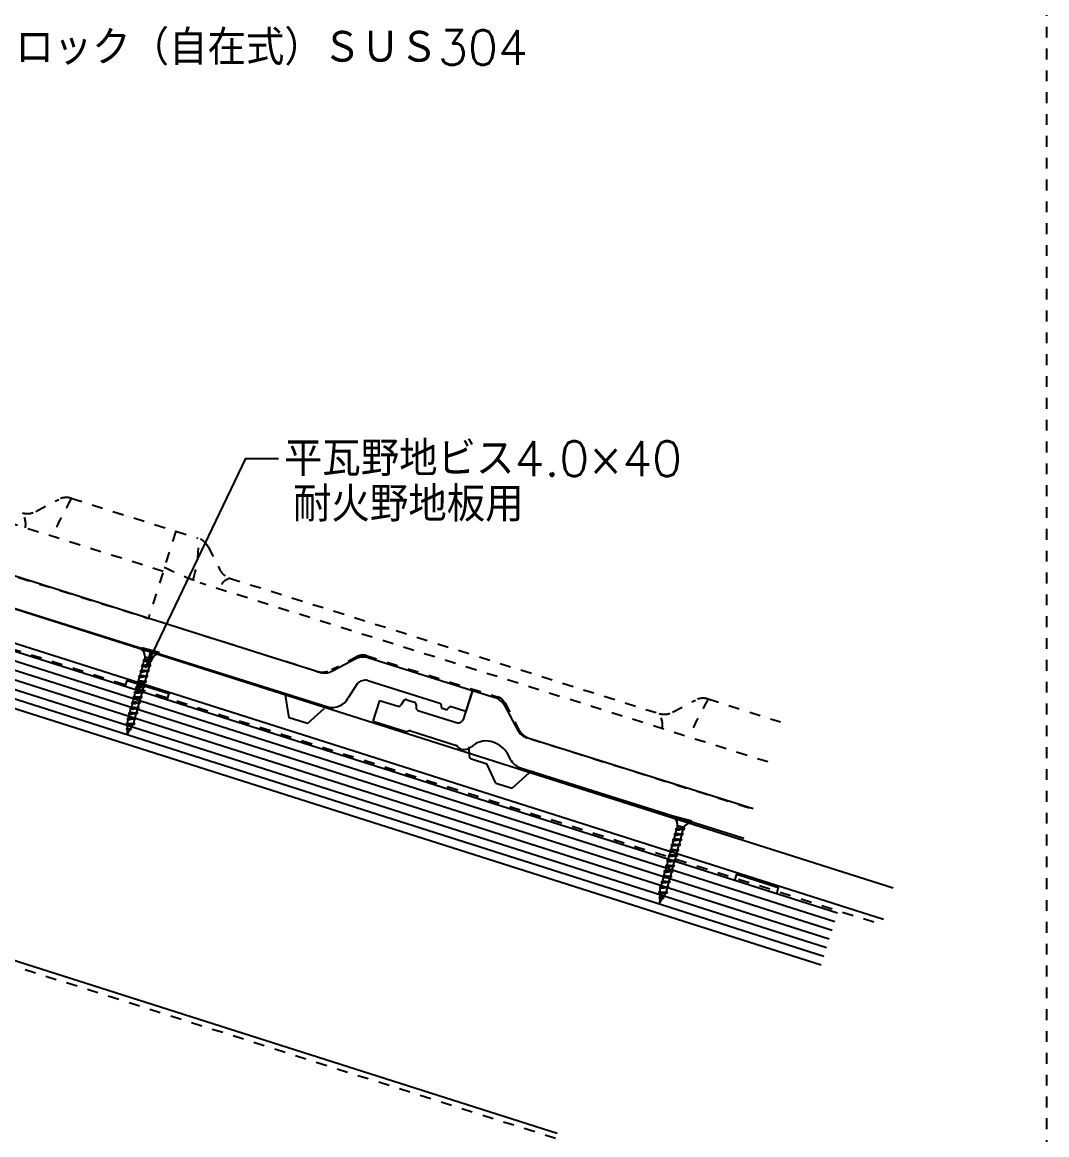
# Model space of a CAD drawing. Extents: x -1727 to 4652, y -2317 to 2357.
# Drawn here: x 3986 to 4455, y 271 to 781 of the extents above; entities that cross this region are included whole.
import ezdxf

# ---------------------------------------------------------------- set-up
doc = ezdxf.new("R2010")
doc.units = 0
doc.header["$LTSCALE"] = 5
doc.linetypes.add('DOT', pattern=[2, 1, -1])
for name, color, linetype in [('0-1', 7, 'CONTINUOUS'), ('0-2', 7, 'CONTINUOUS'), ('0-3', 7, 'CONTINUOUS'), ('0-4', 7, 'CONTINUOUS'), ('0-A', 7, 'CONTINUOUS')]:
    doc.layers.add(name, color=color, linetype=linetype)
doc.styles.get("Standard").update_dxf_attribs({"font": 'txt.shx', "bigfont": 'extfont.shx'})

msp = doc.modelspace()

# ---------------------------------------------------------------- linework, layer by layer
at = {"layer": '0-1', "color": 3, "linetype": 'CONTINUOUS'}
for p, q in [((3754.7629, 584.1165), (4384.701, 384.0015)), ((3750.2214, 569.8206), (4380.1595, 369.7055))]:
    msp.add_line(p, q, dxfattribs=at)
at = {"layer": '0-1', "color": 7, "linetype": 'DOT'}
msp.add_line((3722.8413, 575.438), (4379.3981, 367.2622), dxfattribs=at)
at = {"layer": '0-1', "color": 4, "linetype": 'CONTINUOUS'}
for p, q in [((4040.3662, 493.9696), (4040.1801, 493.2912)), ((4040.1801, 493.2912), (4048.2245, 491.0848)), ((4048.4106, 491.7633), (4040.3662, 493.9696)), ((4041.9537, 489.7269), (4041.5686, 488.3227)), ((4044.8807, 488.9241), (4041.9537, 489.7269)), ((4048.2245, 491.0848), (4048.4106, 491.7633)), ((4040.3247, 483.4943), (4040.7989, 485.223)), ((4044.5659, 485.8184), (4040.3568, 485.6702)), ((4040.7989, 485.223), (4040.3568, 485.6702)), ((4040.9893, 485.9173), (4041.4634, 487.646)), ((4045.2305, 488.2414), (4041.0214, 488.0932)), ((4041.4634, 487.646), (4041.0214, 488.0932)), ((4043.4593, 483.8427), (4043.9163, 485.509)), ((4044.1239, 486.2657), (4044.5809, 487.932)), ((4044.1239, 486.2657), (4044.5659, 485.8184)), ((4044.7885, 488.6887), (4045.2305, 488.2414)), ((4044.8807, 488.9241), (4044.8101, 488.6668)), ((4038.9956, 478.6483), (4039.4697, 480.3769)), ((4043.2368, 480.9724), (4039.0277, 480.8242)), ((4039.4697, 480.3769), (4039.0277, 480.8242)), ((4039.6602, 481.0713), (4040.1343, 482.7999)), ((4043.9014, 483.3954), (4039.6922, 483.2472)), ((4040.1343, 482.7999), (4039.6922, 483.2472)), ((4042.1302, 478.9966), (4042.5872, 480.6629)), ((4042.7948, 481.4197), (4043.2518, 483.0859)), ((4042.7948, 481.4197), (4043.2368, 480.9724)), ((4043.4593, 483.8427), (4043.9014, 483.3954)), ((4037.6665, 473.8023), (4038.1406, 475.5309)), ((4041.9076, 476.1264), (4037.6985, 475.9782)), ((4038.1406, 475.5309), (4037.6985, 475.9782)), ((4038.331, 476.2253), (4038.8051, 477.9539)), ((4042.5722, 478.5494), (4038.3631, 478.4012)), ((4038.8051, 477.9539), (4038.3631, 478.4012)), ((4040.801, 474.1506), (4041.2581, 475.8169)), ((4040.801, 474.1506), (4041.2431, 473.7033)), ((4041.4656, 476.5736), (4041.9226, 478.2399)), ((4041.4656, 476.5736), (4041.9076, 476.1264)), ((4042.1302, 478.9966), (4042.5722, 478.5494)), ((4039.9139, 468.8573), (4035.7048, 468.7091)), ((4036.3373, 468.9562), (4036.8114, 470.6849)), ((4040.5785, 471.2803), (4036.3694, 471.1321)), ((4036.8114, 470.6849), (4036.3694, 471.1321)), ((4037.0019, 471.3793), (4037.476, 473.1079)), ((4041.2431, 473.7033), (4037.034, 473.5551)), ((4037.476, 473.1079), (4037.034, 473.5551)), ((4039.4719, 469.3046), (4039.9289, 470.9709)), ((4039.4719, 469.3046), (4039.9139, 468.8573)), ((4040.1365, 471.7276), (4040.5935, 473.3939)), ((4040.1365, 471.7276), (4040.5785, 471.2803)), ((4038.5848, 464.0113), (4034.3757, 463.8631)), ((4034.8177, 463.4158), (4034.3757, 463.8631)), ((4035.0082, 464.1102), (4035.4823, 465.8388)), ((4039.2494, 466.4343), (4035.0403, 466.2861)), ((4035.4823, 465.8388), (4035.0403, 466.2861)), ((4035.6727, 466.5332), (4036.1469, 468.2618)), ((4036.1469, 468.2618), (4035.7048, 468.7091)), ((4038.1428, 464.4586), (4038.5998, 466.1248)), ((4038.1428, 464.4586), (4038.5848, 464.0113)), ((4038.8073, 466.8816), (4039.2643, 468.5478)), ((4038.8073, 466.8816), (4039.2494, 466.4343)), ((4037.2556, 459.1653), (4033.2442, 459.0749)), ((4033.9539, 458.5955), (4033.2442, 459.0749)), ((4037.9202, 461.5883), (4033.7111, 461.4401)), ((4034.1531, 460.9928), (4033.7111, 461.4401)), ((4033.9712, 459.336), (4033.9966, 460.422)), ((4033.9966, 460.422), (4034.1531, 460.9928)), ((4034.3436, 461.6872), (4034.8177, 463.4158)), ((4035.2838, 456.9082), (4036.3775, 458.8541)), ((4036.8136, 459.6125), (4037.2706, 461.2788)), ((4036.8136, 459.6125), (4037.2556, 459.1653)), ((4037.4782, 462.0355), (4037.9352, 463.7018)), ((4037.4782, 462.0355), (4037.9202, 461.5883)), ((4035.6112, 456.677), (4033.3607, 456.668)), ((4033.9086, 456.4286), (4033.3607, 456.668)), ((4033.8552, 454.3663), (4035.026, 456.4495)), ((4033.8552, 454.3663), (4033.9034, 456.4309)), ((4033.9136, 456.8665), (4033.9553, 458.6006)), ((4284.3104, 416.7391), (4284.1243, 416.0606)), ((4284.1243, 416.0606), (4292.1687, 413.8542)), ((4292.3548, 414.5327), (4284.3104, 416.7391)), ((4292.1687, 413.8542), (4292.3548, 414.5327)), ((4284.2689, 406.2638), (4284.743, 407.9924)), ((4288.5101, 408.5878), (4284.301, 408.4396)), ((4284.743, 407.9924), (4284.301, 408.4396)), ((4284.9335, 408.6868), (4285.4076, 410.4154)), ((4289.1747, 411.0109), (4284.9656, 410.8627)), ((4285.4076, 410.4154), (4284.9656, 410.8627)), ((4285.8979, 412.4963), (4285.5127, 411.0921)), ((4288.8249, 411.6935), (4285.8979, 412.4963)), ((4287.4035, 406.6121), (4287.8605, 408.2784)), ((4288.0681, 409.0351), (4288.5251, 410.7014)), ((4288.0681, 409.0351), (4288.5101, 408.5878)), ((4288.7326, 411.4581), (4289.1747, 411.0109)), ((4288.8249, 411.6935), (4288.7543, 411.4362)), ((4282.9398, 401.4177), (4283.4139, 403.1463)), ((4287.1809, 403.7418), (4282.9718, 403.5936)), ((4283.4139, 403.1463), (4282.9718, 403.5936)), ((4283.6043, 403.8407), (4284.0784, 405.5694)), ((4287.8455, 406.1648), (4283.6364, 406.0166)), ((4284.0784, 405.5694), (4283.6364, 406.0166)), ((4286.0743, 401.7661), (4286.5314, 403.4323)), ((4286.7389, 404.1891), (4287.1959, 405.8554)), ((4286.7389, 404.1891), (4287.1809, 403.7418)), ((4287.4035, 406.6121), (4287.8455, 406.1648)), ((4281.6106, 396.5717), (4282.0847, 398.3003)), ((4285.8518, 398.8958), (4281.6427, 398.7476)), ((4282.0847, 398.3003), (4281.6427, 398.7476)), ((4282.2752, 398.9947), (4282.7493, 400.7233)), ((4286.5164, 401.3188), (4282.3073, 401.1706)), ((4282.7493, 400.7233), (4282.3073, 401.1706)), ((4284.7452, 396.92), (4285.2022, 398.5863)), ((4285.4098, 399.343), (4285.8668, 401.0093)), ((4285.4098, 399.343), (4285.8518, 398.8958)), ((4286.0743, 401.7661), (4286.5164, 401.3188)), ((4280.2815, 391.7257), (4280.7556, 393.4543)), ((4284.5227, 394.0497), (4280.3136, 393.9016)), ((4280.7556, 393.4543), (4280.3136, 393.9016)), ((4280.946, 394.1487), (4281.4202, 395.8773)), ((4285.1872, 396.4728), (4280.9781, 396.3246)), ((4281.4202, 395.8773), (4280.9781, 396.3246)), ((4283.4161, 392.074), (4283.8731, 393.7403)), ((4284.0806, 394.497), (4284.5376, 396.1633)), ((4284.0806, 394.497), (4284.5227, 394.0497)), ((4284.7452, 396.92), (4285.1872, 396.4728)), ((4278.9523, 386.8796), (4279.4264, 388.6082)), ((4283.1935, 389.2037), (4278.9844, 389.0555)), ((4279.4264, 388.6082), (4278.9844, 389.0555)), ((4279.6169, 389.3026), (4280.091, 391.0313)), ((4283.8581, 391.6267), (4279.649, 391.4785)), ((4280.091, 391.0313), (4279.649, 391.4785)), ((4282.0869, 387.228), (4282.5439, 388.8943)), ((4282.7515, 389.651), (4283.2085, 391.3173)), ((4282.7515, 389.651), (4283.1935, 389.2037)), ((4283.4161, 392.074), (4283.8581, 391.6267)), ((4281.8644, 384.3577), (4277.6553, 384.2095)), ((4278.0973, 383.7622), (4277.6553, 384.2095)), ((4277.9154, 382.1054), (4277.9407, 383.1914)), ((4277.9407, 383.1914), (4278.0973, 383.7622)), ((4278.2878, 384.4566), (4278.7619, 386.1852)), ((4282.529, 386.7807), (4278.3198, 386.6325)), ((4278.7619, 386.1852), (4278.3198, 386.6325)), ((4280.7578, 382.3819), (4281.2148, 384.0482)), ((4280.7578, 382.3819), (4281.1998, 381.9347)), ((4281.4223, 384.805), (4281.8794, 386.4712)), ((4281.4223, 384.805), (4281.8644, 384.3577)), ((4282.0869, 387.228), (4282.529, 386.7807)), ((4281.1998, 381.9347), (4277.1884, 381.8443)), ((4277.8981, 381.3649), (4277.1884, 381.8443)), ((4279.5554, 379.4464), (4277.3049, 379.4375)), ((4277.8527, 379.1981), (4277.3049, 379.4375)), ((4277.7993, 377.1357), (4278.9702, 379.2189)), ((4277.7993, 377.1357), (4277.8475, 379.2003)), ((4277.8577, 379.6359), (4277.8994, 381.37)), ((4279.228, 379.6776), (4280.3217, 381.6235))]:
    msp.add_line(p, q, dxfattribs=at)
at = {"layer": '0-1', "color": 7, "linetype": 'CONTINUOUS'}
for points in [[(4051.9171, 470.1412), (4032.8574, 476.2013), (4033.7664, 479.0603), (4052.8262, 473.0002), (4051.9171, 470.1412)], [(4331.1327, 381.3287), (4312.0729, 387.3888), (4312.9819, 390.2477), (4332.0417, 384.1877), (4331.1327, 381.3287)]]:
    msp.add_lwpolyline(points, close=True, dxfattribs=at)
at = {"layer": '0-1', "color": 4, "linetype": 'CONTINUOUS'}
for centre, radius, start, end in [((4038.1905, 490.0778), 3.7795, 354.673, 418.2365), ((4048.2963, 487.306), 3.7795, 91.0883, 154.6518), ((4041.3059, 484.174), 1.7719, 98.4296, 122.389), ((4041.0604, 485.1567), 0.2698, 102.8219, 165.7786), ((4040.9784, 506.6669), 21.2472, 270.0596, 273.7772), ((4041.9705, 486.597), 1.7719, 98.4296, 122.389), ((4042.4706, 465.8209), 20.1563, 89.8681, 94.0525), ((4041.7249, 487.5797), 0.2698, 102.8219, 165.7786), ((4041.6429, 509.0899), 21.2472, 270.0596, 273.7772), ((4043.1352, 468.2439), 20.1563, 89.8681, 94.0525), ((4043.6213, 466.8663), 18.641, 89.2713, 93.8242), ((4042.4473, 500.0768), 14.0999, 270.2834, 275.7475), ((4044.2859, 469.2893), 18.641, 89.2713, 93.8242), ((4043.1119, 502.4998), 14.0999, 270.2834, 275.7475), ((4043.8333, 486.5197), 1.0142, 271.419, 316.2504), ((4043.8097, 486.3776), 0.3335, 278.5545, 340.3969), ((4044.4979, 488.9428), 1.0142, 271.419, 316.2504), ((4044.4743, 488.8006), 0.3335, 278.5545, 340.3969), ((4039.9768, 479.328), 1.7719, 98.4296, 122.389), ((4039.7312, 480.3106), 0.2698, 102.8219, 165.7786), ((4039.6492, 501.8209), 21.2472, 270.0596, 273.7772), ((4040.6414, 481.751), 1.7719, 98.4296, 122.389), ((4041.1415, 460.9748), 20.1563, 89.8681, 94.0525), ((4040.3958, 482.7337), 0.2698, 102.8219, 165.7786), ((4040.3138, 504.2439), 21.2472, 270.0596, 273.7772), ((4041.8061, 463.3978), 20.1563, 89.8681, 94.0525), ((4042.2922, 462.0203), 18.641, 89.2713, 93.8242), ((4041.1182, 495.2308), 14.0999, 270.2834, 275.7475), ((4042.9568, 464.4433), 18.641, 89.2713, 93.8242), ((4041.7827, 497.6538), 14.0999, 270.2834, 275.7475), ((4042.5042, 481.6737), 1.0142, 271.419, 316.2504), ((4042.4806, 481.5316), 0.3335, 278.5545, 340.3969), ((4043.1687, 484.0967), 1.0142, 271.419, 316.2504), ((4043.1451, 483.9546), 0.3335, 278.5545, 340.3969), ((4038.6477, 474.4819), 1.7719, 98.4296, 122.389), ((4038.4021, 475.4646), 0.2698, 102.8219, 165.7786), ((4038.3201, 496.9749), 21.2472, 270.0596, 273.7772), ((4039.3122, 476.905), 1.7719, 98.4296, 122.389), ((4039.8124, 456.1288), 20.1563, 89.8681, 94.0525), ((4039.0666, 477.8876), 0.2698, 102.8219, 165.7786), ((4038.9847, 499.3979), 21.2472, 270.0596, 273.7772), ((4040.4769, 458.5518), 20.1563, 89.8681, 94.0525), ((4039.1244, 487.9617), 14.0999, 270.2834, 275.7475), ((4040.9631, 457.1743), 18.641, 89.2713, 93.8242), ((4039.789, 490.3847), 14.0999, 270.2834, 275.7475), ((4041.6276, 459.5973), 18.641, 89.2713, 93.8242), ((4040.4536, 492.8078), 14.0999, 270.2834, 275.7475), ((4040.4869, 474.2625), 0.3335, 278.5545, 340.3969), ((4041.175, 476.8277), 1.0142, 271.419, 316.2504), ((4041.1514, 476.6855), 0.3335, 278.5545, 340.3969), ((4041.8396, 479.2507), 1.0142, 271.419, 316.2504), ((4041.816, 479.1085), 0.3335, 278.5545, 340.3969), ((4036.6539, 467.2129), 1.7719, 98.4296, 122.389), ((4037.3185, 469.6359), 1.7719, 98.4296, 122.389), ((4037.8186, 448.8598), 20.1563, 89.8681, 94.0525), ((4037.0729, 470.6186), 0.2698, 102.8219, 165.7786), ((4036.9909, 492.1288), 21.2472, 270.0596, 273.7772), ((4037.9831, 472.0589), 1.7719, 98.4296, 122.389), ((4038.4832, 451.2828), 20.1563, 89.8681, 94.0525), ((4037.7375, 473.0416), 0.2698, 102.8219, 165.7786), ((4037.6555, 494.5518), 21.2472, 270.0596, 273.7772), ((4039.1478, 453.7058), 20.1563, 89.8681, 94.0525), ((4037.7953, 483.1157), 14.0999, 270.2834, 275.7475), ((4039.6339, 452.3282), 18.641, 89.2713, 93.8242), ((4038.4599, 485.5387), 14.0999, 270.2834, 275.7475), ((4040.2985, 454.7513), 18.641, 89.2713, 93.8242), ((4039.1813, 469.5586), 1.0142, 271.419, 316.2504), ((4039.1577, 469.4165), 0.3335, 278.5545, 340.3969), ((4039.8459, 471.9816), 1.0142, 271.419, 316.2504), ((4039.8223, 471.8395), 0.3335, 278.5545, 340.3969), ((4040.5105, 474.4047), 1.0142, 271.419, 316.2504), ((4035.3248, 462.3669), 1.7719, 98.4296, 122.389), ((4035.9894, 464.7899), 1.7719, 98.4296, 122.389), ((4036.4895, 444.0137), 20.1563, 89.8681, 94.0525), ((4035.7438, 465.7726), 0.2698, 102.8219, 165.7786), ((4035.6618, 487.2828), 21.2472, 270.0596, 273.7772), ((4037.1541, 446.4367), 20.1563, 89.8681, 94.0525), ((4036.4084, 468.1956), 0.2698, 102.8219, 165.7786), ((4036.3264, 489.7058), 21.2472, 270.0596, 273.7772), ((4036.4662, 478.2697), 14.0999, 270.2834, 275.7475), ((4038.3048, 447.4822), 18.641, 89.2713, 93.8242), ((4037.1307, 480.6927), 14.0999, 270.2834, 275.7475), ((4038.9694, 449.9052), 18.641, 89.2713, 93.8242), ((4037.8522, 464.7126), 1.0142, 271.419, 316.2504), ((4037.8286, 464.5704), 0.3335, 278.5545, 340.3969), ((4038.5167, 467.1356), 1.0142, 271.419, 316.2504), ((4038.4931, 466.9935), 0.3335, 278.5545, 340.3969), ((4034.1883, 457.5887), 1.7607, 97.0428, 122.4271), ((4034.6602, 459.9439), 1.7719, 98.4296, 122.389), ((4034.2154, 458.5292), 0.2698, 103.8304, 165.7786), ((4034.6959, 470.0647), 10.7529, 266.1421, 272.7229), ((4029.3059, 684.5396), 225.8005, 271.2295, 271.4622), ((4034.4146, 460.9265), 0.2698, 102.8219, 165.7786), ((4034.3327, 482.4368), 21.2472, 270.0596, 273.7772), ((4035.8249, 441.5907), 20.1563, 89.8681, 94.0525), ((4035.0792, 463.3495), 0.2698, 102.8219, 165.7786), ((4034.9972, 484.8598), 21.2472, 270.0596, 273.7772), ((4036.3111, 440.2132), 18.641, 89.2713, 93.8242), ((4035.137, 473.4236), 14.0999, 270.2834, 275.7475), ((4036.9756, 442.6362), 18.641, 89.2713, 93.8242), ((4035.8016, 475.8466), 14.0999, 270.2834, 275.7475), ((4037.6402, 445.0592), 18.641, 89.2713, 93.8242), ((4036.523, 459.8666), 1.0142, 271.419, 316.2504), ((4036.4994, 459.7244), 0.3335, 278.5545, 340.3969), ((4037.1876, 462.2896), 1.0142, 271.419, 316.2504), ((4037.164, 462.1474), 0.3335, 278.5545, 340.3969), ((4034.1175, 455.4292), 1.4517, 98.0744, 121.4175), ((4034.2395, 455.1017), 1.3709, 82.0424, 104.2136), ((4034.4165, 453.4375), 3.4656, 87.9216, 98.3444), ((4034.8105, 461.448), 5.0032, 265.6303, 272.4694), ((4034.7539, 473.0347), 16.1352, 269.2481, 272.6954), ((4034.7552, 458.0129), 1.5866, 279.8293, 302.652), ((4114.4698, 489.1382), 85.2785, 202.1994, 202.374), ((4282.1347, 412.8472), 3.7795, 354.673, 418.2365), ((4292.2405, 410.0754), 3.7795, 91.0883, 154.6518), ((4285.2501, 406.9434), 1.7719, 98.4296, 122.389), ((4285.0045, 407.9261), 0.2698, 102.8219, 165.7786), ((4284.9225, 429.4363), 21.2472, 270.0596, 273.7772), ((4285.9147, 409.3664), 1.7719, 98.4296, 122.389), ((4286.4148, 388.5903), 20.1563, 89.8681, 94.0525), ((4285.6691, 410.3491), 0.2698, 102.8219, 165.7786), ((4285.5871, 431.8594), 21.2472, 270.0596, 273.7772), ((4287.0794, 391.0133), 20.1563, 89.8681, 94.0525), ((4287.5655, 389.6357), 18.641, 89.2713, 93.8242), ((4286.3915, 422.8462), 14.0999, 270.2834, 275.7475), ((4288.2301, 392.0588), 18.641, 89.2713, 93.8242), ((4287.056, 425.2692), 14.0999, 270.2834, 275.7475), ((4287.7775, 409.2892), 1.0142, 271.419, 316.2504), ((4287.7539, 409.147), 0.3335, 278.5545, 340.3969), ((4288.442, 411.7122), 1.0142, 271.419, 316.2504), ((4288.4184, 411.57), 0.3335, 278.5545, 340.3969), ((4283.921, 402.0974), 1.7719, 98.4296, 122.389), ((4283.6754, 403.0801), 0.2698, 102.8219, 165.7786), ((4283.5934, 424.5903), 21.2472, 270.0596, 273.7772), ((4284.5855, 404.5204), 1.7719, 98.4296, 122.389), ((4285.0857, 383.7442), 20.1563, 89.8681, 94.0525), ((4284.3399, 405.5031), 0.2698, 102.8219, 165.7786), ((4284.258, 427.0133), 21.2472, 270.0596, 273.7772), ((4285.7502, 386.1673), 20.1563, 89.8681, 94.0525), ((4286.2364, 384.7897), 18.641, 89.2713, 93.8242), ((4285.0623, 418.0002), 14.0999, 270.2834, 275.7475), ((4286.9009, 387.2127), 18.641, 89.2713, 93.8242), ((4285.7269, 420.4232), 14.0999, 270.2834, 275.7475), ((4286.4483, 404.4431), 1.0142, 271.419, 316.2504), ((4286.4247, 404.301), 0.3335, 278.5545, 340.3969), ((4287.1129, 406.8661), 1.0142, 271.419, 316.2504), ((4287.0893, 406.724), 0.3335, 278.5545, 340.3969), ((4282.5918, 397.2514), 1.7719, 98.4296, 122.389), ((4282.3462, 398.234), 0.2698, 102.8219, 165.7786), ((4282.2643, 419.7443), 21.2472, 270.0596, 273.7772), ((4283.2564, 399.6744), 1.7719, 98.4296, 122.389), ((4283.7565, 378.8982), 20.1563, 89.8681, 94.0525), ((4283.0108, 400.6571), 0.2698, 102.8219, 165.7786), ((4282.9288, 422.1673), 21.2472, 270.0596, 273.7772), ((4284.4211, 381.3212), 20.1563, 89.8681, 94.0525), ((4284.9072, 379.9437), 18.641, 89.2713, 93.8242), ((4283.7332, 413.1542), 14.0999, 270.2834, 275.7475), ((4285.5718, 382.3667), 18.641, 89.2713, 93.8242), ((4284.3977, 415.5772), 14.0999, 270.2834, 275.7475), ((4285.1192, 399.5971), 1.0142, 271.419, 316.2504), ((4285.0956, 399.4549), 0.3335, 278.5545, 340.3969), ((4285.7838, 402.0201), 1.0142, 271.419, 316.2504), ((4285.7602, 401.878), 0.3335, 278.5545, 340.3969), ((4281.2627, 392.4053), 1.7719, 98.4296, 122.389), ((4281.0171, 393.388), 0.2698, 102.8219, 165.7786), ((4280.9351, 414.8983), 21.2472, 270.0596, 273.7772), ((4281.9273, 394.8283), 1.7719, 98.4296, 122.389), ((4282.4274, 374.0522), 20.1563, 89.8681, 94.0525), ((4281.6817, 395.811), 0.2698, 102.8219, 165.7786), ((4281.5997, 417.3213), 21.2472, 270.0596, 273.7772), ((4283.092, 376.4752), 20.1563, 89.8681, 94.0525), ((4283.5781, 375.0977), 18.641, 89.2713, 93.8242), ((4282.404, 408.3081), 14.0999, 270.2834, 275.7475), ((4284.2427, 377.5207), 18.641, 89.2713, 93.8242), ((4283.0686, 410.7311), 14.0999, 270.2834, 275.7475), ((4283.79, 394.7511), 1.0142, 271.419, 316.2504), ((4283.7664, 394.6089), 0.3335, 278.5545, 340.3969), ((4284.4546, 397.1741), 1.0142, 271.419, 316.2504), ((4284.431, 397.0319), 0.3335, 278.5545, 340.3969), ((4279.9335, 387.5593), 1.7719, 98.4296, 122.389), ((4279.6879, 388.542), 0.2698, 102.8219, 165.7786), ((4279.606, 410.0522), 21.2472, 270.0596, 273.7772), ((4280.5981, 389.9823), 1.7719, 98.4296, 122.389), ((4281.0982, 369.2062), 20.1563, 89.8681, 94.0525), ((4280.3525, 390.965), 0.2698, 102.8219, 165.7786), ((4280.2705, 412.4752), 21.2472, 270.0596, 273.7772), ((4281.7628, 371.6292), 20.1563, 89.8681, 94.0525), ((4282.2489, 370.2516), 18.641, 89.2713, 93.8242), ((4281.0749, 403.4621), 14.0999, 270.2834, 275.7475), ((4282.9135, 372.6746), 18.641, 89.2713, 93.8242), ((4281.7395, 405.8851), 14.0999, 270.2834, 275.7475), ((4282.4609, 389.905), 1.0142, 271.419, 316.2504), ((4282.4373, 389.7629), 0.3335, 278.5545, 340.3969), ((4283.1255, 392.3281), 1.0142, 271.419, 316.2504), ((4283.1019, 392.1859), 0.3335, 278.5545, 340.3969), ((4278.6044, 382.7133), 1.7719, 98.4296, 122.389), ((4278.3588, 383.6959), 0.2698, 102.8219, 165.7786), ((4278.2768, 405.2062), 21.2472, 270.0596, 273.7772), ((4279.269, 385.1363), 1.7719, 98.4296, 122.389), ((4279.7691, 364.3601), 20.1563, 89.8681, 94.0525), ((4279.0234, 386.119), 0.2698, 102.8219, 165.7786), ((4278.9414, 407.6292), 21.2472, 270.0596, 273.7772), ((4280.4337, 366.7831), 20.1563, 89.8681, 94.0525), ((4280.9198, 365.4056), 18.641, 89.2713, 93.8242), ((4279.7457, 398.6161), 14.0999, 270.2834, 275.7475), ((4281.5844, 367.8286), 18.641, 89.2713, 93.8242), ((4280.4103, 401.0391), 14.0999, 270.2834, 275.7475), ((4280.4436, 382.4938), 0.3335, 278.5545, 340.3969), ((4281.1318, 385.059), 1.0142, 271.419, 316.2504), ((4281.1082, 384.9169), 0.3335, 278.5545, 340.3969), ((4281.7963, 387.482), 1.0142, 271.419, 316.2504), ((4281.7727, 387.3399), 0.3335, 278.5545, 340.3969), ((4278.1325, 380.3581), 1.7607, 97.0428, 122.4271), ((4278.0616, 378.1986), 1.4517, 98.0744, 121.4175), ((4278.1836, 377.8711), 1.3709, 82.0424, 104.2136), ((4278.3607, 376.207), 3.4656, 87.9216, 98.3444), ((4278.1596, 381.2986), 0.2698, 103.8304, 165.7786), ((4278.6401, 392.8341), 10.7529, 266.1421, 272.7229), ((4273.25, 607.3091), 225.8005, 271.2295, 271.4622), ((4278.7546, 384.2174), 5.0032, 265.6303, 272.4694), ((4278.6981, 395.8042), 16.1352, 269.2481, 272.6954), ((4278.6993, 380.7823), 1.5866, 279.8293, 302.652), ((4280.2552, 362.9826), 18.641, 89.2713, 93.8242), ((4279.0812, 396.1931), 14.0999, 270.2834, 275.7475), ((4358.414, 411.9077), 85.2785, 202.1994, 202.374), ((4280.4672, 382.636), 1.0142, 271.419, 316.2504)]:
    msp.add_arc(centre, radius, start, end, dxfattribs=at)
at = {"layer": '0-2', "color": 2, "linetype": 'DOT'}
for p, q in [((4050.325, 528.9526), (3775.4806, 615.5879)), ((3991.8967, 556.444), (4002.3858, 561.9665)), ((4008.1822, 562.4623), (4056.0445, 547.3754)), ((4056.0433, 547.3714), (4043.4629, 507.4611)), ((4056.0433, 547.3714), (4043.4629, 507.4611)), ((4056.0433, 547.3714), (4066.1675, 544.1801)), ((3926.8307, 544.2254), (4043.4629, 507.4611)), ((4070.8377, 540.2481), (4075.7056, 530.8192)), ((4080.6313, 525.8911), (4277.2679, 463.908)), ((4327.2412, 441.6641), (4067.1447, 523.6507)), ((4120.7057, 483.1129), (4043.4629, 507.4611)), ((4139.4088, 490.0746), (4127.3827, 483.813)), ((4143.2628, 490.412), (4203.2552, 471.5015)), ((4206.69, 468.8664), (4213.3295, 456.1145)), ((4283.5608, 464.5067), (4294.0499, 470.0293)), ((4299.8463, 470.5251), (4333.0404, 460.0618)), ((4218.4948, 452.2882), (4320.4588, 420.1475))]:
    msp.add_line(p, q, dxfattribs=at)
at = {"layer": '0-2', "color": 2, "linetype": 'CONTINUOUS'}
for p, q in [((4121.9806, 482.7176), (3925.1278, 544.7687)), ((3922.2153, 531.0089), (4125.7263, 466.859)), ((4143.9779, 489.4886), (4191.8978, 474.3834)), ((4138.1533, 488.7741), (4127.8057, 483.341)), ((4139.109, 477.4276), (4134.9404, 471.0125)), ((4143.9831, 478.9736), (4176.9503, 468.5817)), ((4187.9138, 461.5256), (4191.9309, 474.2697)), ((4191.9309, 474.2697), (4188.9513, 464.817)), ((4203.2376, 470.7056), (4191.9309, 474.2697)), ((4107.972, 461.9564), (4106.1209, 473.1224)), ((4149.285, 469.8656), (4146.3133, 460.4381)), ((4149.285, 469.8656), (4157.8731, 467.1585)), ((4160.5295, 469.8017), (4159.146, 467.6933)), ((4161.8416, 470.2105), (4165.2836, 469.1256)), ((4116.3192, 459.2394), (4123.9291, 466.2148)), ((4166.1091, 468.0429), (4166.0717, 466.6174)), ((4166.9139, 465.3106), (4185.5056, 459.4502)), ((4177.5487, 467.8586), (4177.5369, 467.144)), ((4179.6323, 465.6835), (4178.2686, 466.1133)), ((4181.1274, 466.6626), (4180.7724, 466.1242)), ((4188.9513, 464.817), (4181.7743, 467.0793)), ((4206.4245, 467.8856), (4212.6395, 456.0171)), ((4116.3889, 459.3033), (4107.972, 461.9564)), ((4146.4534, 460.3035), (4161.3748, 455.6)), ((4163.554, 455.8595), (4185.0217, 449.0925)), ((4190.5172, 444.1624), (4190.4558, 448.6005)), ((4320.4544, 420.1334), (4216.8483, 452.7917)), ((4207.522, 446.1413), (4209.2253, 442.9838)), ((4191.4394, 443.0559), (4198.5143, 440.8258)), ((4202.6003, 432.0174), (4198.5143, 440.8258)), ((4213.9357, 439.0319), (4316.2458, 406.7821)), ((4210.1899, 429.625), (4217.9304, 436.6553)), ((4202.6003, 432.0174), (4210.1899, 429.625))]:
    msp.add_line(p, q, dxfattribs=at)
at = {"layer": '0-2', "color": 2, "linetype": 'DOT'}
for centre, radius, start, end in [((5948.4903, -462.7694), 2194.5149, 152.1487, 152.6602), ((4005.901, 554.9332), 7.8628, 72.9804, 116.5554), ((3988.0597, 563.4701), 8.0056, 253.5671, 298.6392), ((3977.4615, 550.5738), 9.8322, 350.0091, 392.0512), ((4020.3586, 539.7897), 46.0189, 341.3334, 365.4745), ((4063.7737, 536.5972), 7.9517, 27.331, 72.4796), ((4137.7899, 709.0727), 198.2717, 243.9707, 248.7532), ((4083.4732, 533.678), 8.277, 200.2059, 249.4375), ((4082.5658, 519.1113), 6.8857, 103.6883, 166.5094), ((4141.7715, 485.2677), 5.3562, 73.8331, 116.1754), ((4123.0641, 492.8099), 9.9797, 256.3307, 295.6418), ((4202.0644, 466.393), 5.2455, 28.1343, 76.8778), ((6240.1544, -554.7066), 2194.5149, 152.1487, 152.6602), ((4297.5651, 462.9959), 7.8628, 72.9804, 116.5554), ((4279.7238, 471.5329), 8.0056, 253.5671, 298.6392), ((4269.1256, 458.6366), 9.8322, 350.0091, 392.0512), ((4221.4845, 461.7237), 9.8979, 214.521, 252.4187)]:
    msp.add_arc(centre, radius, start, end, dxfattribs=at)
at = {"layer": '0-2', "color": 2, "linetype": 'CONTINUOUS'}
for centre, radius, start, end in [((4141.9663, 481.7884), 7.9586, 75.3594, 118.6268), ((4124.1086, 490.282), 7.8561, 254.2878, 280.8913), ((4124.0823, 490.44), 8.0162, 280.8626, 297.6767), ((4142.8648, 474.0427), 5.0561, 77.222, 137.9734), ((4127.7447, 474.7135), 8.0916, 255.5949, 332.782), ((4161.5345, 468.8936), 1.3545, 77.2011, 137.8999), ((4164.765, 467.8753), 1.3545, 7.1085, 67.812), ((4199.7654, 463.5702), 7.9354, 30.1179, 64.052), ((4124.7781, 465.1555), 1.3576, 72.5893, 128.7082), ((4158.0698, 468.5188), 1.3563, 261.8979, 322.5109), ((4167.4246, 466.5646), 1.354, 177.7664, 247.8381), ((4176.648, 467.744), 0.9079, 7.2495, 70.2), ((4178.7189, 467.2005), 1.1833, 182.7329, 247.531), ((4179.8413, 466.8381), 1.1734, 259.7413, 322.523), ((4181.8432, 466.1102), 0.9034, 77.1888, 140.3269), ((4185.3285, 462.3449), 2.712, 258.1919, 342.4153), ((4161.7579, 456.9374), 1.3912, 253.0651, 300.0088), ((4163.1497, 454.5198), 1.3994, 73.2071, 119.863), ((4219.251, 460.2857), 7.8698, 212.8478, 252.2236), ((4183.7864, 447.7306), 1.6842, 22.1735, 63.5029), ((4188.1879, 452.4316), 5.0383, 257.1321, 310.9809), ((4197.9796, 442.032), 9.2519, 75.4242, 134.5243), ((4198.1278, 439.9463), 11.2529, 33.4025, 78.8289), ((4187.6848, 450.9862), 3.5119, 228.2455, 257.6474), ((4191.8576, 444.3748), 1.3571, 189.0062, 252.4045), ((4216.3552, 446.6991), 8.0399, 207.5234, 252.4863), ((4219.4863, 434.4317), 2.7139, 72.5751, 124.9807)]:
    msp.add_arc(centre, radius, start, end, dxfattribs=at)
at = {"layer": '0-3', "color": 7, "linetype": 'CONTINUOUS'}
for points in [[(4042.3115, 484.9617), (4088.0574, 580.609), (4103.0574, 580.609)], [(4044.4198, 492.267), (4042.3115, 484.9617), (4046.6751, 491.1883)]]:
    msp.add_lwpolyline(points, dxfattribs=at)
at = {"layer": '0-4', "color": 3, "linetype": 'CONTINUOUS'}
for p, q in [((4359.176, 372.3489), (3731.5389, 572.05)), ((4357.9127, 368.3784), (3730.2755, 568.0795)), ((4356.6493, 364.4078), (3729.0121, 564.109)), ((4354.1226, 356.4668), (3726.4853, 556.168)), ((4355.386, 360.4373), (3727.7487, 560.1385)), ((4352.8593, 352.4963), (3725.222, 552.1975)), ((4351.596, 348.5258), (3723.9586, 548.227))]:
    msp.add_line(p, q, dxfattribs=at)
at = {"layer": '0-4', "color": 4, "linetype": 'CONTINUOUS'}
msp.add_line((4230.7409, 271.5611), (3753.3334, 423.4624), dxfattribs=at)
at = {"layer": '0-4', "color": 4, "linetype": 'DOT'}
msp.add_line((4229.9829, 269.1788), (3752.5754, 421.08), dxfattribs=at)
at = {"layer": '0-A', "color": 7, "linetype": 'DOT'}
msp.add_line((4455, -2316.5581), (4455, 2352.946), dxfattribs=at)

# ---------------------------------------------------------------- texts
at = {"layer": '0-3', "color": 7}
for s, p in [('タワーロック（自在式）ＳＵＳ304', (3929.7476, 760.9227)), ('平瓦野地ビス4.0×40', (4105.5574, 572.609)), ('耐火野地板用', (4109.7582, 551.7689))]:
    msp.add_text(s, height=16, dxfattribs=at).set_placement(p)

doc.saveas('drawing.dxf')
